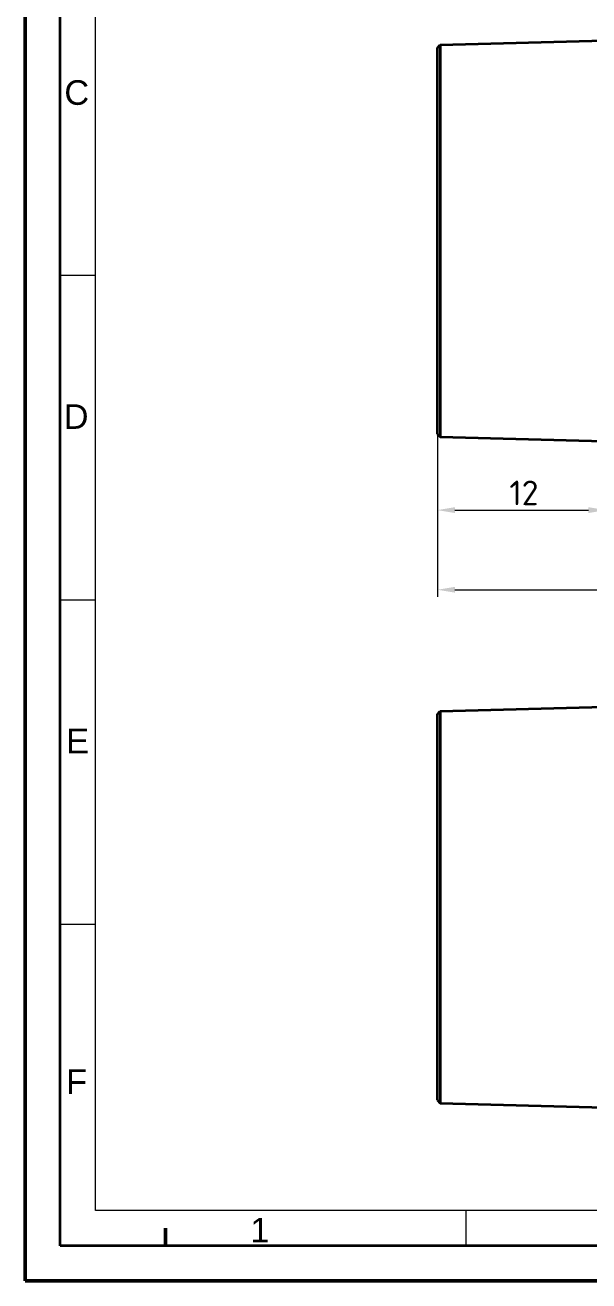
# Model space of a CAD drawing. Header units: millimetres. Extents: x 0 to 210, y 0 to 149.
# Drawn here: x 0 to 40.1, y 0 to 89.3 of the extents above; entities that cross this region are included whole.
import ezdxf

# ---------------------------------------------------------------- set-up
doc = ezdxf.new("R2010")
doc.units = ezdxf.units.MM
doc.header["$LTSCALE"] = 0.5
doc.layers.get('0').update_dxf_attribs({"lineweight": 25})
for name, color, linetype, lineweight in [('001', 7, 'Continuous', 50), ('Bemaßung (ISO)', 7, 'Continuous', 18), ('Sichtbar (ISO)', 7, 'Continuous', 35)]:
    doc.layers.add(name, color=color, linetype=linetype, lineweight=lineweight)
doc.layers.add('Symbole(DIN)', color=3, linetype='Continuous', lineweight=25, true_color=0x00ff00)
doc.styles.add('Aktuell-DIN', font='arial.ttf')
doc.styles.add('Notiztext (DIN)', font='isocpeur.ttf')
doc.dimstyles.new('Standard (DIN)', dxfattribs={"dimscale": 0.5, "dimtxt": 3.5, "dimasz": 2.5, "dimexe": 1, "dimexo": 0, "dimgap": 0.7, "dimtad": 1, "dimtoh": 1, "dimrnd": 1e-08, "dimtxsty": 'Notiztext (DIN)', "dimcen": 0.09, "dimdle": 10, "dimclrd": 256, "dimclre": 256, "dimclrt": 256, "dimazin": 2, "dimtfac": 0.514286, "dimtdec": 4, "dimtmove": 0, "dimatfit": 3, "dimfxl": 1, "dimtolj": 1, "dimlwd": -1, "dimlwe": -1, "dimarcsym": 0})

# ---------------------------------------------------------------- blocks, each defined once
blk = doc.blocks.new('*D21')
at = {"layer": 'Bemaßung (ISO)', "transparency": 16777216}
for p, q in [((29.348, 60.218), (29.348, 48.646)), ((70.648, 60.548), (70.648, 48.646)), ((30.598, 49.146), (69.398, 49.146))]:
    blk.add_line(p, q, dxfattribs=at)
for points in [[(30.598, 49.354), (30.598, 48.937), (29.348, 49.146)], [(69.398, 49.354), (69.398, 48.937), (70.648, 49.146)]]:
    blk.add_solid(points, dxfattribs=at)
at = {"layer": 'Defpoints', "color": 0, "transparency": 16777216}
for p in [(29.348, 60.218), (70.648, 60.548), (70.648, 49.146)]:
    blk.add_point(p, dxfattribs=at)
at = {"layer": 'Bemaßung (ISO)', "transparency": 16777216, "insert": (47.417, 51.771), "char_height": 1.75, "attachment_point": 1, "style": 'Notiztext (DIN)'}
blk.add_mtext('\\A1;(41,3)', dxfattribs=at)
blk = doc.blocks.new('*D22')
at = {"layer": 'Bemaßung (ISO)', "transparency": 16777216}
for p, q in [((29.348, 60.218), (29.348, 54.308)), ((41.348, 59.748), (41.348, 54.308)), ((30.598, 54.808), (40.098, 54.808))]:
    blk.add_line(p, q, dxfattribs=at)
for points in [[(30.598, 55.016), (30.598, 54.6), (29.348, 54.808)], [(40.098, 55.016), (40.098, 54.6), (41.348, 54.808)]]:
    blk.add_solid(points, dxfattribs=at)
at = {"layer": 'Defpoints', "color": 0, "transparency": 16777216}
for p in [(29.348, 60.218), (41.348, 59.748), (41.348, 54.808)]:
    blk.add_point(p, dxfattribs=at)
at = {"layer": 'Bemaßung (ISO)', "transparency": 16777216, "insert": (34.473, 56.908), "char_height": 1.75, "attachment_point": 1, "style": 'Notiztext (DIN)'}
blk.add_mtext('\\A1;12', dxfattribs=at)
blk = doc.blocks.new('Ränder Basler-A3')
at = {"layer": '001'}
for p, q in [((0, 0), (0, 297)), ((20, 7.5), (20, 5)), ((420, 0), (0, 0))]:
    blk.add_line(p, q, dxfattribs=at)
at = {"layer": '001', "color": 7, "linetype": 'Continuous', "lineweight": 35}
for p, q in [((5, 5), (5, 292)), ((415, 5), (5, 5))]:
    blk.add_line(p, q, dxfattribs=at)
at = {"layer": '001', "color": 7, "linetype": 'Continuous', "lineweight": 18}
for p, q in [((10, 10), (10, 287)), ((10, 143), (5, 143)), ((10, 96.83), (5, 96.83)), ((10, 50.67), (5, 50.67)), ((227, 10), (10, 10)), ((62.73, 10), (62.73, 5))]:
    blk.add_line(p, q, dxfattribs=at)
at = {"layer": 'Symbole(DIN)', "color": 250, "true_color": 0x3f3f3f, "char_height": 3.5, "attachment_point": 4, "style": 'Aktuell-DIN'}
for s, insert in [('\\fArial|b0|i0;C', (5.59, 168.98)), ('\\fArial|b0|i0;D', (5.5, 122.92)), ('\\fArial|b0|i0;E', (5.84, 76.77)), ('\\fArial|b0|i0;F', (5.83, 28.35)), ('\\fArial|b0|i0;1', (32.06, 7.21))]:
    blk.add_mtext(s, dxfattribs=dict(at, insert=insert))

msp = doc.modelspace()

# ---------------------------------------------------------------- linework, layer by layer
at = {"layer": 'Sichtbar (ISO)'}
for p, q in [((29.348, 87.679), (29.548, 87.885)), ((29.348, 60.218), (29.348, 87.679)), ((29.548, 87.885), (41.246, 88.191)), ((29.548, 87.885), (29.548, 60.012)), ((29.348, 60.218), (29.548, 60.012)), ((29.548, 60.012), (41.215, 59.707)), ((29.348, 40.305), (29.548, 40.511)), ((29.348, 12.844), (29.348, 40.305)), ((29.548, 40.511), (41.246, 40.817)), ((29.548, 40.511), (29.548, 12.639)), ((29.348, 12.844), (29.548, 12.639)), ((29.548, 12.639), (41.246, 12.332))]:
    msp.add_line(p, q, dxfattribs=at)

# ---------------------------------------------------------------- block references
at = {"xscale": 0.5, "yscale": 0.5, "zscale": 0.5}
msp.add_blockref('Ränder Basler-A3', (0, 0), dxfattribs=at)

# ---------------------------------------------------------------- dimensions: what is measured, and where the dimension line sits
at = {"layer": 'Bemaßung (ISO)'}
dim = msp.add_linear_dim(base=(70.648, 49.146), p1=(29.348, 60.218), p2=(70.648, 60.548), angle=180, text='(<>)', dimstyle='Standard (DIN)', override={"dimgap": 0.7, "dimtoh": 0, "dimdec": 2, "dimtol": 0, "dimlim": 0, "dimtp": 0, "dimtm": 0, "dimtdec": 4, "dimtofl": 0, "dimatfit": 1}, dxfattribs=at)
dim.commit()
dim.dimension.update_dxf_attribs({"geometry": '*D21', "text_midpoint": (49.998, 49.146), "dimtype": 160})
dim = msp.add_linear_dim(base=(41.348, 54.808), p1=(29.348, 60.218), p2=(41.348, 59.748), angle=180, dimstyle='Standard (DIN)', override={"dimtoh": 0, "dimdec": 2, "dimtp": 0, "dimtm": 0, "dimtdec": 4, "dimtofl": 0, "dimatfit": 1}, dxfattribs=at)
dim.commit()
dim.dimension.update_dxf_attribs({"geometry": '*D22', "text_midpoint": (35.348, 54.808), "dimtype": 160})

doc.saveas('drawing.dxf')
